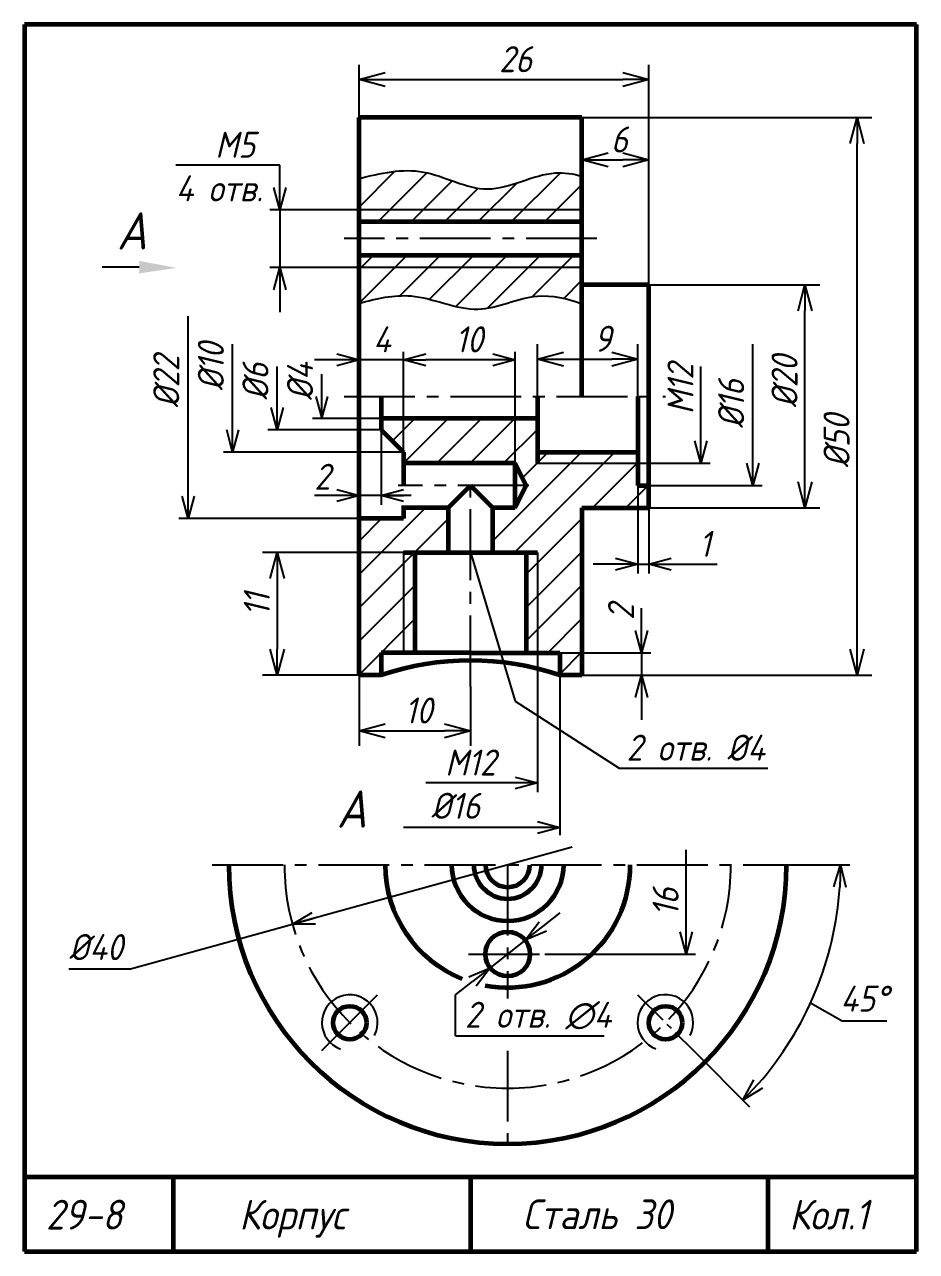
# Model space of a CAD drawing. Header units: millimetres. Extents: x -255 to 513, y 132 to 472.
# Drawn here: x 135 to 255, y 307 to 472 of the extents above; entities that cross this region are included whole.
import ezdxf

# ---------------------------------------------------------------- set-up
doc = ezdxf.new("R2010")
doc.units = ezdxf.units.MM
doc.header["$LTSCALE"] = 0.5
doc.linetypes.add('CENTER2', pattern=[28.575, 19.05, -3.175, 3.175, -3.175])
doc.layers.get('Defpoints').update_dxf_attribs({"color": 5})
doc.styles.get("Standard").update_dxf_attribs({"font": 'isocpeui.ttf', "width": 0.9})
doc.dimstyles.new('Standart 1', dxfattribs={"dimtxt": 3.5, "dimasz": 3.5, "dimexe": 2, "dimexo": 0, "dimgap": 1, "dimtad": 1, "dimtoh": 1, "dimdec": 0, "dimtxsty": 'Standard', "dimblk": 'OPEN30', "dimcen": 2.5, "dimadec": 0, "dimazin": 0, "dimtfac": 1, "dimtdec": 0, "dimtmove": 0, "dimatfit": 3, "dimldrblk": 'DOTSMALL', "dimfxl": 0, "dimarcsym": 0})
pattern_1 = [(45, (-9, -2), (-2.245064, 2.245064), [])]

# ---------------------------------------------------------------- blocks, each defined once
blk = doc.blocks.new('_Open30')
at = {"color": 0, "linetype": 'ByBlock', "lineweight": -2}
for p, q in [((-1, 0.268), (0, 0)), ((0, 0), (-1, -0.268)), ((0, 0), (-1, 0))]:
    blk.add_line(p, q, dxfattribs=at)
blk = doc.blocks.new('*D98')
at = {"color": 0, "lineweight": -2}
for p, q in [((180, 385), (180, 375)), ((195, 383), (195, 375)), ((183.5, 377), (191.5, 377))]:
    blk.add_line(p, q, dxfattribs=at)
at = {"layer": 'Defpoints', "color": 0}
for p in [(180, 385), (195, 383), (195, 377)]:
    blk.add_point(p, dxfattribs=at)
at = {"color": 0, "lineweight": -2, "xscale": 3.5, "yscale": 3.5, "zscale": 3.5, "rotation": 180}
blk.add_blockref('_Open30', (180, 377), dxfattribs=at)
at = {"color": 0, "lineweight": -2, "xscale": 3.5, "yscale": 3.5, "zscale": 3.5}
blk.add_blockref('_Open30', (195, 377), dxfattribs=at)
at = {"color": 0, "lineweight": -3, "insert": (188, 379.75), "char_height": 3.5, "attachment_point": 5}
blk.add_mtext('10', dxfattribs=at)
blk = doc.blocks.new('_DotSmall')
at = {"color": 0, "linetype": 'ByBlock', "const_width": 0.5}
blk.add_lwpolyline([(-0.0625, 0, 1), (0.0625, 0, 1)], format="xyb", close=True, dxfattribs=at)
blk = doc.blocks.new('*D99')
at = {"color": 0, "lineweight": -2}
for p, q in [((186, 401), (167, 401)), ((169, 397.5), (169, 388)), ((180, 384.5), (167, 384.5))]:
    blk.add_line(p, q, dxfattribs=at)
at = {"layer": 'Defpoints', "color": 0}
for p in [(186, 401), (169, 384.5), (180, 384.5)]:
    blk.add_point(p, dxfattribs=at)
at = {"color": 0, "lineweight": -2, "xscale": 3.5, "yscale": 3.5, "zscale": 3.5}
for p, rotation in [((169, 401), 90), ((169, 384.5), 270)]:
    blk.add_blockref('_Open30', p, dxfattribs=dict(at, rotation=rotation))
at = {"color": 0, "lineweight": -3, "insert": (166.25, 394), "char_height": 3.5, "attachment_point": 5, "rotation": 90}
blk.add_mtext('11', dxfattribs=at)
blk = doc.blocks.new('*D100')
at = {"color": 0, "lineweight": -2}
for p, q in [((204, 422), (204, 429)), ((217.5, 422), (217.5, 429)), ((207.5, 427), (214, 427))]:
    blk.add_line(p, q, dxfattribs=at)
at = {"layer": 'Defpoints', "color": 0}
for p in [(217.5, 427), (204, 422), (217.5, 422)]:
    blk.add_point(p, dxfattribs=at)
at = {"color": 0, "lineweight": -2, "xscale": 3.5, "yscale": 3.5, "zscale": 3.5, "rotation": 180}
blk.add_blockref('_Open30', (204, 427), dxfattribs=at)
at = {"color": 0, "lineweight": -2, "xscale": 3.5, "yscale": 3.5, "zscale": 3.5}
blk.add_blockref('_Open30', (217.5, 427), dxfattribs=at)
at = {"color": 0, "lineweight": -3, "insert": (212.79, 429.75), "char_height": 3.5, "attachment_point": 5}
blk.add_mtext('9', dxfattribs=at)
blk = doc.blocks.new('*D101')
at = {"color": 0, "lineweight": -2}
for p, q in [((219, 437), (242, 437)), ((240, 410.5), (240, 433.5)), ((219, 407), (242, 407))]:
    blk.add_line(p, q, dxfattribs=at)
at = {"layer": 'Defpoints', "color": 0}
for p in [(219, 437), (240, 437), (219, 407)]:
    blk.add_point(p, dxfattribs=at)
at = {"color": 0, "lineweight": -2, "xscale": 3.5, "yscale": 3.5, "zscale": 3.5}
for p, rotation in [((240, 437), 90), ((240, 407), 270)]:
    blk.add_blockref('_Open30', p, dxfattribs=dict(at, rotation=rotation))
at = {"color": 0, "lineweight": -3, "insert": (237.25, 424), "char_height": 3.5, "attachment_point": 5, "rotation": 90}
blk.add_mtext('%%c20', dxfattribs=at)

msp = doc.modelspace()

# ---------------------------------------------------------------- hatches: boundary and pattern name
at = {"lineweight": -3}
h = msp.add_hatch(dxfattribs=at)
h.set_pattern_fill('ANSI31', color=256, style=0)
h.set_pattern_definition(pattern_1)
h.paths.add_polyline_path([(210, 445.46), (210, 447.08), (180, 447.08), (180, 445.46)])
edge = h.paths.add_edge_path()
edge.add_line((210, 447.08), (210, 451.59))
edge.add_spline(control_points=[(210, 451.59), (208.81, 451.94), (204.6, 452.61), (197.39, 448.05), (188.79, 453.35), (182.91, 452.04), (180, 451.27)], knot_values=[0.999426, 0.999426, 0.999426, 0.999426, 4.735827, 14.097612, 23.023272, 31.754617, 31.754617, 31.754617, 31.754617], degree=3, periodic=0)
edge.add_line((180, 451.27), (180, 447.08))
edge.add_line((180, 447.08), (210, 447.08))
h = msp.add_hatch(dxfattribs=at)
h.set_pattern_fill('ANSI31', color=256, style=0)
h.set_pattern_definition([(45, (105, 283.2132), (-2.245064, 2.245064), [])])
edge = h.paths.add_edge_path()
edge.add_spline(control_points=[(180, 434.5), (182.36, 435.16), (187.86, 436.42), (195.73, 432.21), (203.18, 436.27), (207.97, 435.19), (210, 434.45)], knot_values=[0.998557, 0.998557, 0.998557, 0.998557, 8.062258, 17.549091, 26.093094, 32.270173, 32.270173, 32.270173, 32.270173], degree=3, periodic=0)
edge.add_line((210, 434.45), (210, 439.34))
edge.add_line((210, 439.34), (180, 439.34))
edge.add_line((180, 439.34), (180, 434.5))
h.paths.add_polyline_path([(210, 439.34), (210, 440.96), (180, 440.96), (180, 439.34)])
h = msp.add_hatch(dxfattribs=at)
h.set_pattern_fill('ANSI31', color=256, style=0)
h.set_pattern_definition(pattern_1)
h.paths.add_polyline_path([(217.5, 407), (219, 407), (219, 410), (217.5, 410)])
h.paths.add_polyline_path([(204, 413), (204, 419), (201, 419), (201, 413), (202.5, 410), (201, 407), (198, 407), (198, 401), (204, 401), (204, 387.5), (207, 387.5), (210, 387.5), (210, 407), (217.5, 407), (217.5, 410), (217.5, 413)])
h.paths.add_polyline_path([(217.5, 413), (217.5, 414.5), (204, 414.5), (204, 413)])
h.paths.add_polyline_path([(202.5, 387.5), (204, 387.5), (204, 401), (202.5, 401)], flags=17)
h.paths.add_polyline_path([(187.5, 401), (186, 401), (186, 387.5), (187.03, 387.5), (187.5, 387.97)], flags=16)
h.paths.add_polyline_path([(186, 405.57), (180, 405.57), (180, 384.5), (182.87, 384.5), (183, 384.63), (183, 387.5), (185.87, 387.5), (186, 387.63), (186, 401), (192, 401), (192, 407), (186, 407)])
h.paths.add_polyline_path([(200, 413), (201, 413), (201, 419), (186, 419), (186, 414), (186, 413)])
h.paths.add_polyline_path([(186, 414.5), (186, 419), (183, 419), (183, 417.5)])
h.paths.add_polyline_path([(210, 387.5), (207, 387.5), (207, 384.5), (210, 384.5)])

# ---------------------------------------------------------------- linework, layer by layer
at = {"lineweight": 60}
for p, q in [((135, 472), (135, 307)), ((255, 472), (135, 472)), ((255, 307), (255, 472)), ((180, 384.5), (180, 459.5)), ((210, 459.5), (180, 459.5)), ((210, 422), (210, 459.5)), ((210, 445.46), (180, 445.46)), ((210, 440.96), (180, 440.96)), ((219, 437), (210, 437)), ((219, 407), (219, 437)), ((183, 422), (183, 417.5)), ((204, 422), (204, 413)), ((217.5, 422), (217.5, 410)), ((204, 419), (183, 419)), ((183, 417.5), (186, 414.5)), ((186, 414.5), (186, 410.06)), ((204, 414.5), (217.5, 414.5)), ((200, 413), (186, 413)), ((201, 413), (194, 413)), ((201, 407), (201, 413)), ((202.5, 410), (201, 413)), ((192, 407), (195, 410)), ((195, 410), (198, 407)), ((201, 407), (202.5, 410)), ((217.5, 410), (219, 410)), ((186, 407.33), (186, 405.57)), ((192, 407), (186, 407)), ((192, 407), (192, 401)), ((201, 407), (198, 407)), ((198, 401), (198, 407)), ((210, 407), (219, 407)), ((210, 407), (210, 384.5)), ((186, 405.57), (180, 405.57)), ((186, 401), (204, 401)), ((187.5, 401), (187.5, 387.5)), ((202.5, 401), (202.5, 387.5)), ((183, 387.5), (183, 384.5)), ((195, 387.5), (183, 387.5)), ((195, 387.5), (207, 387.5)), ((207, 387.5), (207, 384.5)), ((183, 384.5), (180, 384.5)), ((210, 384.5), (207, 384.5)), ((255, 317), (135, 317)), ((155, 317), (155, 307)), ((195, 317), (195, 307)), ((235, 317), (235, 307)), ((135, 307), (255, 307))]:
    msp.add_line(p, q, dxfattribs=at)
at = {"lineweight": -3}
for p, q in [((180, 459.5), (180, 466.59)), ((219, 437), (219, 466.59)), ((183.5, 464.59), (215.5, 464.59)), ((210, 459.5), (249, 459.5)), ((210, 437), (210, 455.79)), ((219, 437), (219, 455.79)), ((247, 388), (247, 456)), ((213.5, 453.79), (215.5, 453.79)), ((169.35, 453.08), (155.35, 453.08)), ((169.35, 450.08), (169.35, 453.08)), ((180, 447.08), (168, 447.08)), ((169.35, 447.08), (169.35, 439.34)), ((210, 447.08), (180, 447.08)), ((150.43, 439.37), (145.43, 439.37)), ((180, 439.34), (168, 439.34)), ((210, 439.34), (180, 439.34)), ((169.35, 436.34), (169.35, 433.34)), ((157, 408.57), (157, 432.78)), ((163, 417.5), (163, 429)), ((233, 413), (233, 429)), ((186, 414), (186, 428)), ((201, 413), (201, 428)), ((169, 420.5), (169, 426)), ((177, 426.91), (174, 426.91)), ((186, 426.91), (180, 426.91)), ((198, 426.91), (189, 426.91)), ((226, 416), (226, 426)), ((175, 422), (175, 425)), ((183, 417.5), (167.75, 417.5)), ((183, 419), (173.75, 419)), ((183, 417.74), (183, 407.41)), ((186, 414.5), (161.75, 414.5)), ((204, 413), (217.5, 413)), ((217.5, 413), (227.25, 413)), ((217.5, 410), (217.5, 398.16)), ((219, 410), (234.25, 410)), ((187, 408.66), (174, 408.66)), ((219, 407), (219, 398.16)), ((180, 405.57), (155.75, 405.57)), ((186, 401), (186, 387.5)), ((195, 401), (201, 381)), ((204, 401), (204, 387.5)), ((214.5, 399.41), (211.5, 399.41)), ((217.5, 399.41), (219, 399.41)), ((222, 399.41), (228.18, 399.41)), ((218, 390.5), (218, 393.5)), ((204, 387.5), (204, 368.75)), ((207, 387.5), (219.25, 387.5)), ((218, 387.5), (218, 384.5)), ((207, 384.5), (207, 363)), ((210, 384.5), (219.25, 384.5)), ((219.25, 384.5), (249, 384.5)), ((218, 381.5), (218, 378.5)), ((201, 381), (215, 372)), ((215, 372), (235, 372)), ((201, 370), (189, 370)), ((204, 364), (186, 364)), ((208.68, 361.39), (171.04, 351.01)), ((224, 350), (224, 361)), ((241.25, 359), (246.03, 359)), ((204.72, 350.71), (207.08, 352.56)), ((149.25, 345), (171.04, 351.01)), ((202.36, 348.85), (197.64, 345.15)), ((205, 347), (225.25, 347)), ((140.97, 345), (149.25, 345)), ((193, 341.5), (195.28, 343.29)), ((175.01, 334.01), (182.51, 341.51)), ((193, 336), (193, 341.5)), ((240.75, 340.43), (245, 338)), ((245, 338), (251, 338)), ((193, 336), (213, 336)), ((224.99, 334.01), (232.55, 326.45))]:
    msp.add_line(p, q, dxfattribs=at)
at = {"linetype": 'CENTER2', "lineweight": -3}
for p, q in [((212, 443.21), (178, 443.21)), ((178, 422), (221.25, 422)), ((202.84, 410), (185.27, 410)), ((195, 383), (195, 410)), ((160.25, 359), (241.25, 359)), ((200, 359), (200, 341)), ((194.75, 347), (205.25, 347)), ((200, 334), (200, 320))]:
    msp.add_line(p, q, dxfattribs=at)
for p, q in [((180, 430.4), (180, 438.2)), ((180, 422), (180, 407.75)), ((204, 413), (204, 421.03)), ((219, 407), (219, 421.03)), ((210, 384.5), (210, 407)), ((187.03, 387.5), (187.5, 387.97)), ((185.87, 387.5), (186, 387.63)), ((182.87, 384.5), (183, 384.63))]:
    msp.add_line(p, q)
at = {"linetype": 'CENTER2', "lineweight": -3, "ltscale": 0.5}
msp.add_line((217.49, 341.51), (224.99, 334.01), dxfattribs=at)
at = {"lineweight": 60}
for centre, radius in [((200, 347), 3), ((178.76, 337.76), 2.25), ((221.24, 337.76), 2.25)]:
    msp.add_circle(centre, radius, dxfattribs=at)
for centre, radius, start, end in [((195, 348.97), 37.5, 71.3371, 108.6629), ((200, 359), 37.53, 180, 0), ((200, 359), 16.5, 180, 248.1986), ((200, 359), 7.54, 180, 0), ((200, 359), 4.56, 180, 0), ((200, 359), 16.5, 259.3803, 0), ((200, 359), 3, 180, 0)]:
    msp.add_arc(centre, radius, start, end, dxfattribs=at)
at = {"linetype": 'CENTER2', "lineweight": -3}
msp.add_arc((200, 359), 30.04, 180, 0, dxfattribs=at)
at = {"lineweight": -3}
for centre, radius, start, end in [((200, 359), 44.78, 318.8394, 356.1606), ((178.76, 337.76), 3.75, 332.5449, 250.4137), ((221.21, 337.79), 3.75, 332.5449, 250.4137)]:
    msp.add_arc(centre, radius, start, end, dxfattribs=at)
for points, knots in [([(180, 451.27), (182.91, 452.04), (188.79, 453.35), (197.39, 448.05), (204.6, 452.61), (208.81, 451.94), (210, 451.59)], [0.999426, 0.999426, 0.999426, 0.999426, 9.730772, 18.656431, 28.018216, 31.754617, 31.754617, 31.754617, 31.754617]), ([(180, 434.5), (182.36, 435.16), (187.86, 436.42), (195.73, 432.21), (203.18, 436.27), (207.97, 435.19), (210, 434.45)], [0.998557, 0.998557, 0.998557, 0.998557, 8.062258, 17.549091, 26.093094, 32.270173, 32.270173, 32.270173, 32.270173])]:
    msp.add_open_spline(points, degree=3, knots=knots, dxfattribs=at)
msp.add_solid([(150.42, 438.54), (150.45, 440.21), (155.43, 439.27)])

# ---------------------------------------------------------------- block references
for p, xscale, yscale, zscale, rotation in [((180, 464.59), 3.5, 3.5, 3.5, 180), ((247, 459.5), 3.5, 3.5, 3.5, 90), ((210, 453.79), 3.5, 3.5, 3.5, 180), ((169.35, 447.08), 3, 3, 3, 270), ((169.35, 439.34), 3, 3, 3, 90), ((186, 426.91), 3, 3, 3, 180), ((175, 419), -3, 3, 3, 90), ((169, 417.5), 3, 3, 3, 270), ((163, 414.5), 3, 3, 3, 270), ((226, 413), 3, 3, 3, 270), ((233, 410), 3, 3, 3, 270), ((183, 408.66), 3, 3, 3, 180), ((157, 405.57), 3, 3, 3, 270), ((219, 399.41), 3, 3, 3, 180), ((218, 387.5), 3, 3, 3, 270), ((247, 384.5), 3.5, 3.5, 3.5, 270), ((218, 384.5), 3, 3, 3, 90), ((171.04, 351.01), 3.00000000000002, 3, 3, 195.4221613187393), ((202.36, 348.85), 3.000000000000032, 3, 3, 218.1572265873691), ((224, 347), 3, 3, 3, 270), ((197.64, 345.15), 2.999999999999988, 3, 3, 38.15722658736979), ((231.66, 327.34), 2.999999999999989, 3, 3, 226.9197203275649)]:
    msp.add_blockref('_Open30', p, dxfattribs=dict(at, xscale=xscale, yscale=yscale, zscale=zscale, rotation=rotation))
for p, xscale, yscale, zscale in [((219, 464.59), 3.5, 3.5, 3.5), ((219, 453.79), 3.5, 3.5, 3.5), ((180, 426.91), 3, 3, 3), ((201, 426.91), 3, 3, 3), ((180, 408.66), 3, 3, 3), ((217.5, 399.41), 3, 3, 3), ((204, 370), 3, 3, 3), ((207, 364), 3, 3, 3)]:
    msp.add_blockref('_Open30', p, dxfattribs=dict(at, xscale=xscale, yscale=yscale, zscale=zscale))
at = {"xscale": 3.000000000000064, "yscale": 3, "zscale": 3, "rotation": 88.08027967243355}
msp.add_blockref('_Open30', (244.78, 359), dxfattribs=at)

# ---------------------------------------------------------------- texts
at = {"lineweight": -3, "width": 0.9}
for s, p in [('4 отв.', (155.35, 448.21)), ('2 отв. %%C4', (216, 373)), ('2 отв. ∅4', (194.25, 337.08))]:
    msp.add_text(s, height=3.5, dxfattribs=at).set_placement(p)
at = {"width": 0.9}
for s, height, p in [('А', 5, (147.43, 441.75)), ('А', 5, (177, 364)), ('29-8', 4, (137.89, 309.95)), ('Корпус', 4, (163.89, 309.95)), ('Сталь 30', 4, (202, 310)), ('Кол.1', 4, (237.89, 309.95))]:
    msp.add_text(s, height=height, dxfattribs=at).set_placement(p)
at = {"char_height": 3.5, "attachment_point": 5}
for s, insert in [('26', (201.07, 467.34)), ('10', (194.81, 429.66))]:
    msp.add_mtext(s, dxfattribs=dict(at, insert=insert))
at = {"lineweight": -3, "char_height": 3.5, "attachment_point": 5}
for s, insert in [('M5', (163.35, 455.83)), ('6', (215.03, 456.54)), ('4', (183.09, 429.66)), ('2', (175.07, 411.18)), ('1', (226.54, 402.16)), ('M12', (195, 372.75)), ('%%c16', (193, 366.93)), ('%%c40', (144.61, 347.93)), ('45°', (248, 341))]:
    msp.add_mtext(s, dxfattribs=dict(at, insert=insert))
at = {"lineweight": -3, "char_height": 3.5, "attachment_point": 5, "rotation": 90}
for s, insert in [('%%c10', (160.07, 426)), ('%%c22', (154.07, 424)), ('%%c6', (166.07, 424)), ('%%c4', (172.07, 424)), ('M12', (223.25, 423)), ('%%c16', (230.07, 421)), ('%%c50', (244.25, 416)), ('2', (215.25, 393)), ('16', (221.25, 354))]:
    msp.add_mtext(s, dxfattribs=dict(at, insert=insert))

# ---------------------------------------------------------------- dimensions: what is measured, and where the dimension line sits
at = {"lineweight": -3}
for base, p1, p2, text, picture, middle in [((240, 437), (219, 407), (219, 437), '%%c20', '*D101', (240, 424)), ((169, 384.5), (186, 401), (180, 384.5), '11', '*D99', (169, 394))]:
    dim = msp.add_linear_dim(base=base, p1=p1, p2=p2, angle=90, text=text, dimstyle='Standart 1', dxfattribs=at)
    dim.commit()
    dim.dimension.update_dxf_attribs({"geometry": picture, "text_midpoint": middle, "dimtype": 160})
for base, p1, p2, text, picture, middle in [((217.5, 427), (204, 422), (217.5, 422), '9', '*D100', (212.79, 427)), ((195, 377), (180, 385), (195, 383), '10', '*D98', (188, 377))]:
    dim = msp.add_linear_dim(base=base, p1=p1, p2=p2, text=text, dimstyle='Standart 1', dxfattribs=at)
    dim.commit()
    dim.dimension.update_dxf_attribs({"geometry": picture, "text_midpoint": middle, "dimtype": 160})

doc.saveas('drawing.dxf')
